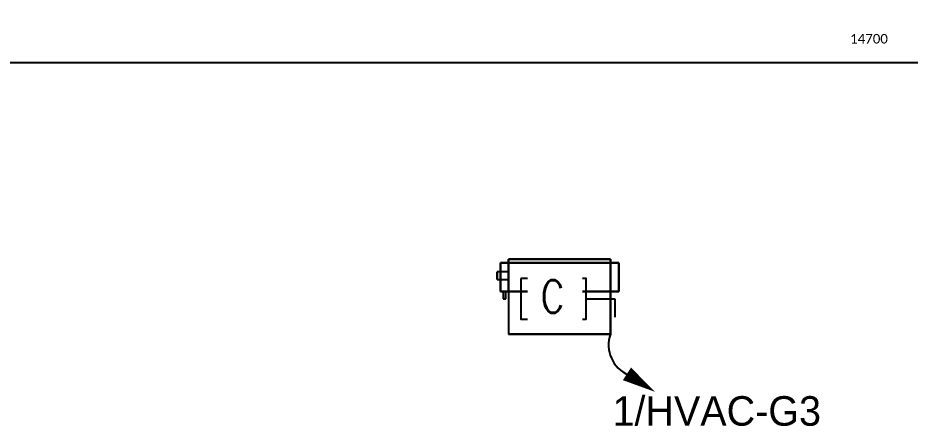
# Model space of a CAD drawing. Header units: metres. Extents: x 22.6 to 101.3, y 9.4 to 67.4.
# Drawn here: x 34.28 to 40.32, y 33.24 to 36.01 of the extents above; entities that cross this region are included whole.
import ezdxf

# ---------------------------------------------------------------- set-up
doc = ezdxf.new("R2010")
doc.units = ezdxf.units.M
doc.set_wipeout_variables(frame=1)
doc.layers.add('A-DIM', color=7, linetype='Continuous', lineweight=5)
doc.layers.add('M-EQPM', color=1, linetype='Continuous', lineweight=25)
for name, color, linetype in [('E- symbol Disc', 7, 'Continuous'), ('HVAC', 1, 'Continuous'), ('LEGEND$0$E-SOCKET', 3, 'Continuous')]:
    doc.layers.add(name, color=color, linetype=linetype)
doc.styles.add('Calibri', font='calibri.ttf', dxfattribs={"height": 0.2126391096979332})
doc.styles.add('ROMANS1', font='romans.shx', dxfattribs={"width": 0.8, "height": 250})
doc.dimstyles.new('ECG_Dimn-Detl-100_1', dxfattribs={"dimscale": 0.3048, "dimtxt": 0.25, "dimasz": 1.312335958005249, "dimexe": 0.4921259842519685, "dimexo": 0.0625, "dimgap": 0, "dimtad": 1, "dimdec": 0, "dimlfac": 1000, "dimzin": 0, "dimdsep": 46, "dimtxsty": 'Calibri', "dimblk1": 'DOTSMALL', "dimblk2": 'DOTSMALL', "dimsah": 1, "dimcen": 0.09, "dimdle": 0.4921259842519685, "dimazin": 0, "dimtfac": 1, "dimtdec": 4, "dimtix": 1, "dimtmove": 2, "dimatfit": 3, "dimfxl": 0.4921259842519685, "dimfxlon": 1, "dimtvp": 1, "dimtolj": 1, "dimtzin": 0, "dimarcsym": 2})

# ---------------------------------------------------------------- blocks, each defined once
blk = doc.blocks.new('_DotSmall')
at = {"color": 0, "linetype": 'ByBlock', "const_width": 0.5}
blk.add_lwpolyline([(-0.0625, 0, 1), (0.0625, 0, 1)], format="xyb", close=True, dxfattribs=at)
blk = doc.blocks.new('ECG_MECHEQ-Split Unit-Concealed-Horizontal-Plenum-2Pipe _4_ - CSU-03-1692105-GROUND FLOOR PLAN')
at = {"layer": 'M-EQPM'}
for p, q in [((-192.5999999999484, 147.6374999996868), (497.4000000000501, 147.6374999996868)), ((497.4000000000502, 147.6374999996868), (-192.5999999999484, 147.6374999996868)), ((-192.5999999999484, 147.6374999996868), (-192.5999999999484, 147.6374999996868)), ((-192.5999999999484, 147.6374999996868), (-192.5999999999484, -141.2875000003188)), ((-192.5999999999484, -141.2875000003188), (-192.5999999999484, 147.6374999996868)), ((497.4000000000501, 147.6374999996868), (497.4000000000502, 147.6374999996868)), ((497.4000000000501, -141.2875000003188), (497.4000000000501, 147.6374999996868)), ((497.4000000000502, -141.2875000003188), (497.4000000000502, 147.6374999996868)), ((515.3250000000542, -90.48750000031376), (515.3250000000542, -141.2875000003138)), ((515.3250000000542, -90.48750000031376), (534.3750000000542, -90.48750000031376)), ((534.3750000000542, -90.48750000031376), (515.3250000000542, -90.48750000031376)), ((534.3750000000542, -141.2875000003138), (534.3750000000542, -90.48750000031376)), ((550.2500000000542, -141.2875000003116), (-249.7499999999458, -141.2875000003116)), ((-249.7499999999458, -141.2875000003116), (-249.7499999999459, -334.9625000003218)), ((-249.7499999999459, -334.9625000003218), (-249.7499999999458, -141.2875000003116)), ((-249.7499999999458, -141.2875000003116), (550.2500000000542, -141.2875000003116)), ((-249.7499999999458, -141.2875000003116), (-249.7499999999458, -141.2875000003116)), ((497.4000000000481, -141.2875000003116), (-192.5999999999462, -141.2875000003116)), ((-192.5999999999462, -141.2875000003116), (-192.5999999999462, -334.9625000003218)), ((-192.5999999999462, -334.9625000003218), (-192.5999999999462, -141.2875000003116)), ((-192.5999999999462, -141.2875000003116), (497.4000000000481, -141.2875000003116)), ((-192.5999999999462, -141.2875000003116), (-192.5999999999462, -141.2875000003116)), ((-192.5999999999484, -141.2875000003188), (-192.5999999999484, -141.2875000003188)), ((-192.5999999999484, -141.2875000003188), (497.4000000000501, -141.2875000003188)), ((497.4000000000501, -141.2875000003188), (-192.5999999999484, -141.2875000003188)), ((497.4000000000481, -334.9625000003218), (497.4000000000481, -141.2875000003116)), ((497.4000000000481, -141.2875000003116), (497.4000000000481, -334.9625000003218)), ((497.4000000000481, -141.2875000003116), (497.4000000000481, -141.2875000003116)), ((497.4000000000502, -141.2875000003188), (497.4000000000501, -141.2875000003188)), ((515.3250000000542, -141.2875000003138), (534.3750000000542, -141.2875000003138)), ((534.3750000000542, -141.2875000003138), (515.3250000000542, -141.2875000003138)), ((550.2500000000542, -334.9625000003218), (550.2500000000542, -141.2875000003116)), ((550.2500000000542, -141.2875000003116), (550.2500000000542, -334.9625000003218)), ((550.2500000000542, -141.2875000003116), (550.2500000000542, -141.2875000003116)), ((573.4000000000481, -222.8247858994407), (497.4000000000481, -222.8247858994407)), ((497.4000000000481, -272.8247858994407), (497.4000000000481, -222.8247858994407)), ((497.4000000000481, -222.8247858994407), (497.4000000000481, -272.8247858994407)), ((573.4000000000481, -272.8247858994407), (573.4000000000481, -222.8247858994407)), ((573.4000000000481, -222.8247858994407), (573.4000000000481, -272.8247858994407)), ((497.4000000000481, -272.8247858994407), (573.4000000000481, -272.8247858994407)), ((-249.7499999999459, -334.9625000003218), (550.2500000000542, -334.9625000003218)), ((550.2500000000542, -334.9625000003218), (-249.7499999999458, -334.9625000003218)), ((-249.7499999999459, -334.9625000003218), (-249.7499999999459, -334.9625000003218)), ((497.4000000000481, -334.9625000003218), (-192.5999999999462, -334.9625000003218)), ((-192.5999999999462, -334.9625000003218), (-192.5999999999462, -360.3625000003218)), ((-192.5999999999462, -360.3625000003218), (-192.5999999999462, -334.9625000003218)), ((-192.5999999999462, -334.9625000003218), (497.4000000000481, -334.9625000003218)), ((-192.5999999999462, -334.9625000003218), (-192.5999999999462, -334.9625000003218)), ((-192.5999999999462, -334.9625000003218), (497.4000000000481, -334.9625000003218)), ((497.4000000000481, -334.9625000003218), (-192.5999999999462, -334.9625000003218)), ((-192.5999999999462, -334.9625000003218), (-192.5999999999462, -334.9625000003218)), ((-192.5999999999462, -360.3625000003218), (497.4000000000481, -360.3625000003218)), ((497.4000000000481, -360.3625000003218), (-192.5999999999462, -360.3625000003218)), ((-192.5999999999462, -360.3625000003218), (-192.5999999999462, -360.3625000003218)), ((497.4000000000481, -360.3625000003218), (497.4000000000481, -334.9625000003218)), ((497.4000000000481, -334.9625000003218), (497.4000000000481, -360.3625000003218)), ((497.4000000000481, -334.9625000003218), (497.4000000000481, -334.9625000003218)), ((497.4000000000481, -334.9625000003218), (497.4000000000481, -334.9625000003218)), ((497.4000000000481, -360.3625000003218), (497.4000000000481, -360.3625000003218)), ((550.2500000000542, -334.9625000003218), (550.2500000000542, -334.9625000003218))]:
    blk.add_line(p, q, dxfattribs=at)
blk = doc.blocks.new('A$C7b4cc595')
at = {"layer": 'M-EQPM', "rotation": 180}
blk.add_blockref('ECG_MECHEQ-Split Unit-Concealed-Horizontal-Plenum-2Pipe _4_ - CSU-03-1692105-GROUND FLOOR PLAN', (-49497.60089827091, -20633.12500000007), dxfattribs=at)
blk = doc.blocks.new('*U837')
at = {"layer": 'HVAC', "color": 0}
for p, q in [((0.0593670933065651, 0.09549586851058933), (0.0593670933065651, 0.1791574707578292)), ((0.0593670933065651, 0.1791574707578292), (0.11227411789244, 0.1791574707578292))]:
    blk.add_line(p, q, dxfattribs=at)
blk.add_lwpolyline([(0, -0.09352619766118765), (0.1187341866131302, -0.09352619766118765), (0.1187341866131302, 0.09549586851058933), (1.387778780781446e-17, 0.09549586851058933)], close=True, dxfattribs=at)
at = {"color": 0}
blk.add_wipeout([(-0.017895946303951846, 0.08446092101840103), (0.1368071215185651, 0.08446092101840103), (0.1368071215185651, -0.07383771629401005), (-0.017895946303951846, -0.07383771629401005)], dxfattribs=at).dxf.layer = 'Defpoints'

msp = doc.modelspace()

# ---------------------------------------------------------------- linework, layer by layer
at = {"layer": 'HVAC'}
msp.add_lwpolyline([(38.4012101278279, 33.59760979646913, 0.1015284458584754, 0, 0), (38.59034609582275, 33.47607474044193, 0, 0, 0)], format="xyseb", dxfattribs=at)
msp.add_arc((38.50091682566286, 33.79436563301893), 0.2239447240100717, 161.1920691230628, 246.2260011435219, dxfattribs=at)

# ---------------------------------------------------------------- block references
at = {"layer": 'HVAC', "xscale": 0.001, "yscale": 0.001, "zscale": 0.001}
msp.add_blockref('A$C7b4cc595', (87.59393060839783, 54.64732717912511), dxfattribs=at)

# ---------------------------------------------------------------- texts
at = {"layer": 'HVAC', "color": 40, "true_color": 0xf8d731, "insert": (38.30335285726477, 33.44644918920578), "char_height": 0.2, "attachment_point": 1}
msp.add_mtext_dynamic_manual_height_columns('1/HVAC-G3', width=0.006098533931549355, gutter_width=1, heights=[0], dxfattribs=at)

# ---------------------------------------------------------------- dimensions: what is measured, and where the dimension line sits
at = {"layer": 'A-DIM'}
msp.add_linear_dim(base=(47.69393060839774, 35.70460538267753), p1=(32.99393060839773, 35.85460538267753), p2=(47.69393060839774, 35.85460538267753), location=(40.04019752983562, 35.86553967817436), dimstyle='ECG_Dimn-Detl-100_1', override={"dimpost": '<>', "dimfxl": 14.70000000000001}, dxfattribs=at).render()

# ---------------------------------------------------------------- next in the draw order: block references
at = {"layer": 'LEGEND$0$E-SOCKET', "xscale": 2.336255999999227, "yscale": 2.336255999999227, "zscale": 2.336255999999227, "rotation": 270}
msp.add_blockref('*U837', (37.90145488104956, 34.24401267305122), dxfattribs=at)

# ---------------------------------------------------------------- next in the draw order: texts
at = {"layer": 'E- symbol Disc', "linetype": 'Continuous', "ltscale": 0.5, "style": 'ROMANS1', "width": 0.8}
msp.add_text('C', height=0.22, dxfattribs=at).set_placement((37.81772556360362, 34.01078082373481))

doc.saveas('drawing.dxf')
